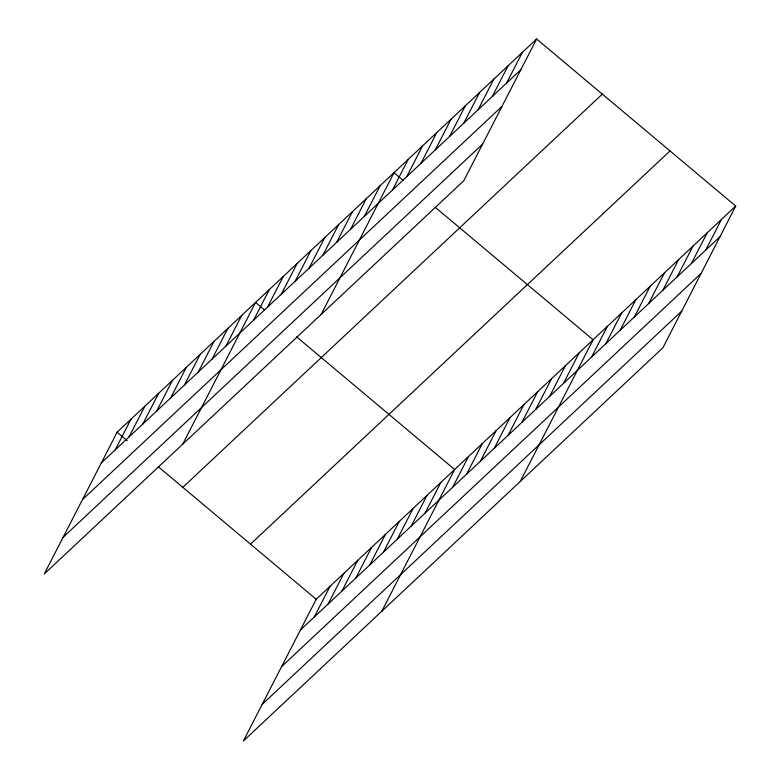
<?xml version="1.0" encoding="UTF-8"?>
<svg xmlns="http://www.w3.org/2000/svg" width="780" height="780" viewBox="0 0 780 780"><rect width="100%" height="100%" fill="white"/><g stroke="black" fill="none" stroke-linecap="round" stroke-linejoin="round"><path stroke-width="1.17" d="M536.63 39L117.117 432.208L44.275 573.943L463.788 180.736L536.63 39L735.725 206.056L662.883 347.792L243.37 741L316.212 599.264L735.725 206.056M115.186 449.923L130.962 419.231M129.031 436.946L144.807 406.253M142.876 423.969L158.652 393.276M156.721 410.992L172.497 380.299M170.566 398.014L186.342 367.331M184.411 385.047L200.177 354.354M198.256 372.07L214.022 341.377M212.092 359.093L227.867 328.399M225.937 346.115L241.712 315.422M182.715 444.181L255.557 302.445L264.683 310.108M253.627 320.161L269.402 289.468M267.472 307.183L283.247 276.5M281.317 294.216L297.092 263.523M295.162 281.239L310.937 250.546M309.007 268.261L324.782 237.569M322.852 255.284L338.618 224.591M336.697 242.307L352.462 211.614M350.532 229.33L366.308 198.637M364.377 216.362L380.152 185.669M321.155 314.428L393.998 172.692L403.123 180.346M392.486 190.008L408.262 159.325M406.75 176.641L422.526 145.948M421.015 163.274L436.79 132.581M435.279 149.906L451.055 119.213M449.543 136.539L465.319 105.846M463.808 123.172L479.583 92.479M478.072 109.795L493.847 79.111M492.336 96.428L508.102 65.734M506.6 83.06L522.366 52.367M314.281 616.98L330.057 586.287M328.127 604.003L343.892 573.31M341.971 591.025L357.737 560.332M355.816 578.048L371.582 547.365M369.652 565.081L385.427 534.388M383.497 552.103L399.272 521.41M397.342 539.126L413.117 508.433M411.187 526.149L426.962 495.456M425.032 513.172L440.807 482.479M381.81 611.247L454.652 469.511L296.624 336.901M452.722 487.227L468.497 456.534M466.567 474.25L482.332 443.557M480.412 461.273L496.177 430.579M494.257 448.295L510.023 417.602M508.092 435.318L523.867 404.625M521.937 422.341L537.712 391.648M535.782 409.363L551.558 378.68M549.627 396.396L565.402 365.703M563.472 383.419L579.248 352.726M520.25 481.484L593.092 339.748L435.065 207.149M591.581 357.074L607.357 326.381M605.846 343.707L621.621 313.014M620.11 330.33L635.875 299.637M634.374 316.963L650.14 286.27M648.638 303.596L664.404 272.902M662.893 290.228L678.668 259.535M677.157 276.861L692.933 246.168M691.421 263.484L707.197 232.801M705.685 250.117L721.461 219.424M101.341 462.901L520.865 69.693M82.514 499.541L502.027 106.334M63.112 537.293L482.625 144.095M182.822 487.334L602.335 94.127M250.507 544.138L670.02 150.93M300.436 629.957L719.95 236.749M281.599 666.598L701.123 273.4M262.197 704.359L681.72 311.152M117.117 432.208L127.159 440.632M158.184 466.664L316.212 599.264"/></g></svg>
